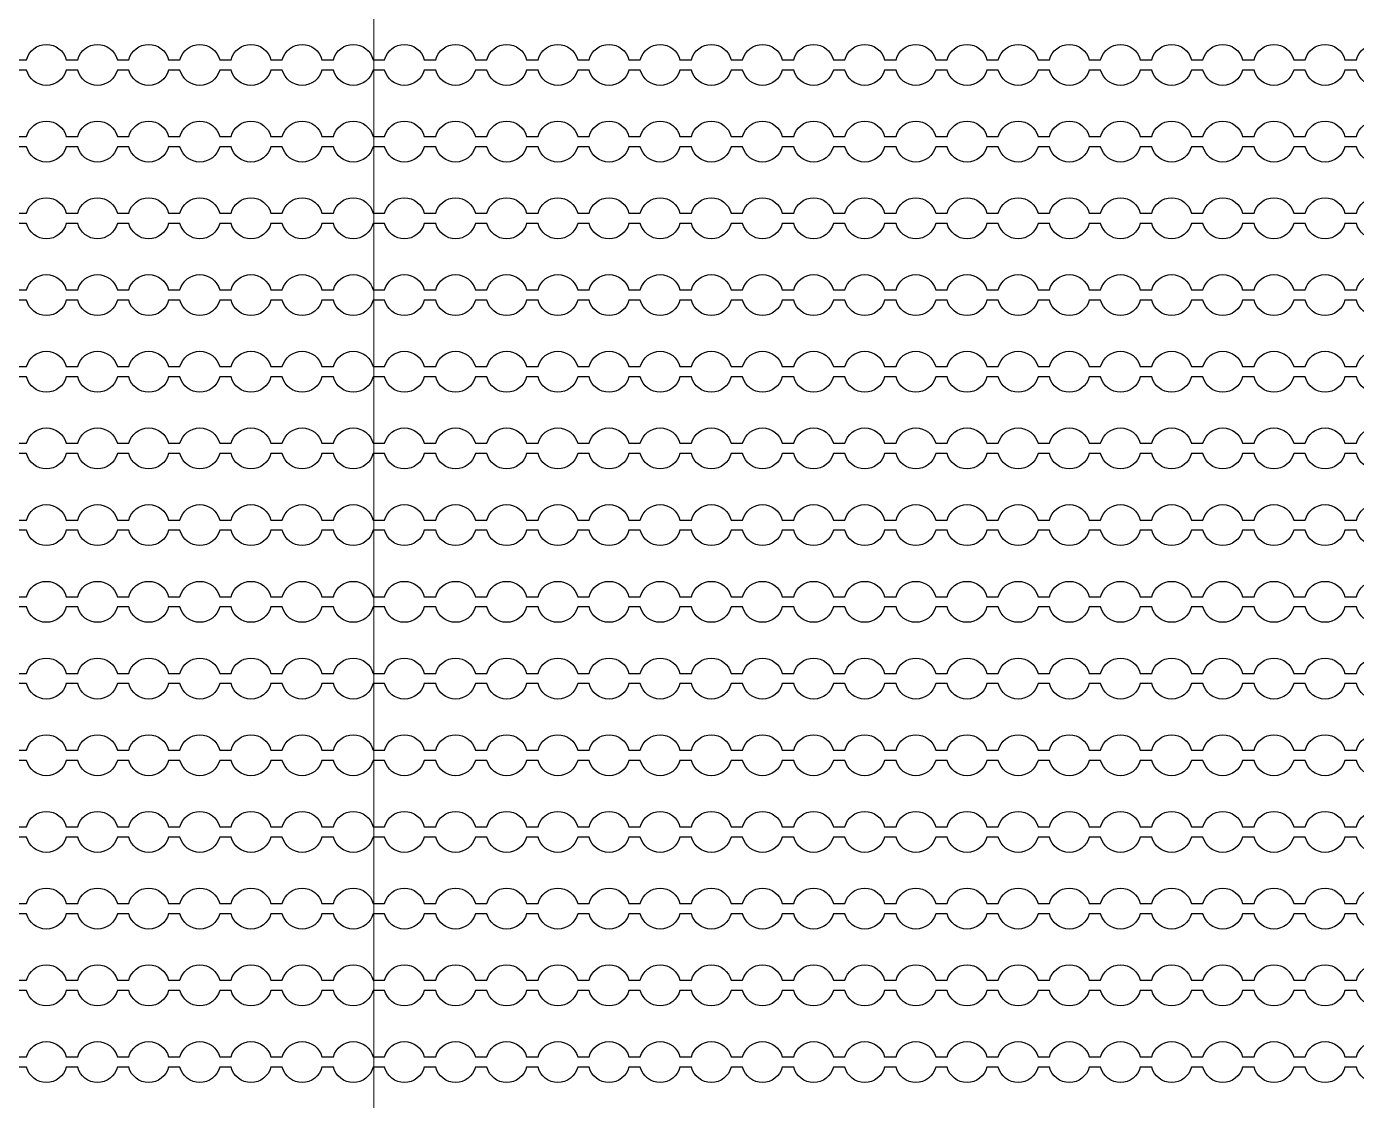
# Model space of a CAD drawing. Extents: x 4056 to 105656, y 4120 to 105720.
# Drawn here: x 64208 to 65508, y 57921 to 58971 of the extents above; entities that cross this region are included whole.
import ezdxf

# ---------------------------------------------------------------- set-up
doc = ezdxf.new("R2010")
doc.units = 13
doc.header["$MEASUREMENT"] = 0
doc.layers.add('Main Layer', color=7, linetype='Continuous', lineweight=0)

msp = doc.modelspace()

# ---------------------------------------------------------------- linework, layer by layer
at = {"lineweight": 0}
msp.add_line((64547.2, 59984.7), (64547.2, 48984.7), dxfattribs=at)
for points in [[(64196.5, 58938.9), (64207.7, 58938.9, -0.774597), (64246.5, 58938.9), (64257.7, 58938.9, -0.774597), (64296.5, 58938.9), (64307.7, 58938.9, -0.774597), (64346.5, 58938.9), (64357.7, 58938.9, -0.774597), (64396.5, 58938.9), (64407.7, 58938.9, -0.774597), (64446.5, 58938.9), (64457.7, 58938.9, -0.774597), (64496.5, 58938.9), (64507.7, 58938.9, -0.774597), (64546.5, 58938.9), (64557.7, 58938.9, -0.774597), (64596.5, 58938.9), (64607.7, 58938.9, -0.774597), (64646.5, 58938.9), (64657.7, 58938.9, -0.774597), (64696.5, 58938.9), (64707.7, 58938.9, -0.774597), (64746.5, 58938.9), (64757.7, 58938.9, -0.774597), (64796.5, 58938.9), (64807.7, 58938.9, -0.774597), (64846.5, 58938.9), (64857.7, 58938.9, -0.774597), (64896.5, 58938.9), (64907.7, 58938.9, -0.774597), (64946.5, 58938.9), (64957.7, 58938.9, -0.774597), (64996.5, 58938.9), (65007.7, 58938.9, -0.774597), (65046.5, 58938.9), (65057.7, 58938.9, -0.774597), (65096.5, 58938.9), (65107.7, 58938.9, -0.774597), (65146.5, 58938.9), (65157.7, 58938.9, -0.774597), (65196.5, 58938.9), (65207.7, 58938.9, -0.774597), (65246.5, 58938.9), (65257.7, 58938.9, -0.774597), (65296.5, 58938.9), (65307.7, 58938.9, -0.774597), (65346.5, 58938.9), (65357.7, 58938.9, -0.774597), (65396.5, 58938.9), (65407.7, 58938.9, -0.774597), (65446.5, 58938.9), (65457.7, 58938.9, -0.774597), (65496.5, 58938.9), (65507.7, 58938.9, -0.774597), (65546.5, 58938.9)], [(65546.5, 58928.9, -0.774597), (65507.7, 58928.9), (65496.5, 58928.9, -0.774597), (65457.7, 58928.9), (65446.5, 58928.9, -0.774597), (65407.7, 58928.9), (65396.5, 58928.9, -0.774597), (65357.7, 58928.9), (65346.5, 58928.9, -0.774597), (65307.7, 58928.9), (65296.5, 58928.9, -0.774597), (65257.7, 58928.9), (65246.5, 58928.9, -0.774597), (65207.7, 58928.9), (65196.5, 58928.9, -0.774597), (65157.7, 58928.9), (65146.5, 58928.9, -0.774597), (65107.7, 58928.9), (65096.5, 58928.9, -0.774597), (65057.7, 58928.9), (65046.5, 58928.9, -0.774597), (65007.7, 58928.9), (64996.5, 58928.9, -0.774597), (64957.7, 58928.9), (64946.5, 58928.9, -0.774597), (64907.7, 58928.9), (64896.5, 58928.9, -0.774597), (64857.7, 58928.9), (64846.5, 58928.9, -0.774597), (64807.7, 58928.9), (64796.5, 58928.9, -0.774597), (64757.7, 58928.9), (64746.5, 58928.9, -0.774597), (64707.7, 58928.9), (64696.5, 58928.9, -0.774597), (64657.7, 58928.9), (64646.5, 58928.9, -0.774597), (64607.7, 58928.9), (64596.5, 58928.9, -0.774597), (64557.7, 58928.9), (64546.5, 58928.9, -0.774597), (64507.7, 58928.9), (64496.5, 58928.9, -0.774597), (64457.7, 58928.9), (64446.5, 58928.9, -0.774597), (64407.7, 58928.9), (64396.5, 58928.9, -0.774597), (64357.7, 58928.9), (64346.5, 58928.9, -0.774597), (64307.7, 58928.9), (64296.5, 58928.9, -0.774597), (64257.7, 58928.9), (64246.5, 58928.9, -0.774597), (64207.7, 58928.9), (64196.5, 58928.9, -0.774597)], [(64196.5, 58863.9), (64207.7, 58863.9, -0.774597), (64246.5, 58863.9), (64257.7, 58863.9, -0.774597), (64296.5, 58863.9), (64307.7, 58863.9, -0.774597), (64346.5, 58863.9), (64357.7, 58863.9, -0.774597), (64396.5, 58863.9), (64407.7, 58863.9, -0.774597), (64446.5, 58863.9), (64457.7, 58863.9, -0.774597), (64496.5, 58863.9), (64507.7, 58863.9, -0.774597), (64546.5, 58863.9), (64557.7, 58863.9, -0.774597), (64596.5, 58863.9), (64607.7, 58863.9, -0.774597), (64646.5, 58863.9), (64657.7, 58863.9, -0.774597), (64696.5, 58863.9), (64707.7, 58863.9, -0.774597), (64746.5, 58863.9), (64757.7, 58863.9, -0.774597), (64796.5, 58863.9), (64807.7, 58863.9, -0.774597), (64846.5, 58863.9), (64857.7, 58863.9, -0.774597), (64896.5, 58863.9), (64907.7, 58863.9, -0.774597), (64946.5, 58863.9), (64957.7, 58863.9, -0.774597), (64996.5, 58863.9), (65007.7, 58863.9, -0.774597), (65046.5, 58863.9), (65057.7, 58863.9, -0.774597), (65096.5, 58863.9), (65107.7, 58863.9, -0.774597), (65146.5, 58863.9), (65157.7, 58863.9, -0.774597), (65196.5, 58863.9), (65207.7, 58863.9, -0.774597), (65246.5, 58863.9), (65257.7, 58863.9, -0.774597), (65296.5, 58863.9), (65307.7, 58863.9, -0.774597), (65346.5, 58863.9), (65357.7, 58863.9, -0.774597), (65396.5, 58863.9), (65407.7, 58863.9, -0.774597), (65446.5, 58863.9), (65457.7, 58863.9, -0.774597), (65496.5, 58863.9), (65507.7, 58863.9, -0.774597), (65546.5, 58863.9)], [(65546.5, 58853.9, -0.774597), (65507.7, 58853.9), (65496.5, 58853.9, -0.774597), (65457.7, 58853.9), (65446.5, 58853.9, -0.774597), (65407.7, 58853.9), (65396.5, 58853.9, -0.774597), (65357.7, 58853.9), (65346.5, 58853.9, -0.774597), (65307.7, 58853.9), (65296.5, 58853.9, -0.774597), (65257.7, 58853.9), (65246.5, 58853.9, -0.774597), (65207.7, 58853.9), (65196.5, 58853.9, -0.774597), (65157.7, 58853.9), (65146.5, 58853.9, -0.774597), (65107.7, 58853.9), (65096.5, 58853.9, -0.774597), (65057.7, 58853.9), (65046.5, 58853.9, -0.774597), (65007.7, 58853.9), (64996.5, 58853.9, -0.774597), (64957.7, 58853.9), (64946.5, 58853.9, -0.774597), (64907.7, 58853.9), (64896.5, 58853.9, -0.774597), (64857.7, 58853.9), (64846.5, 58853.9, -0.774597), (64807.7, 58853.9), (64796.5, 58853.9, -0.774597), (64757.7, 58853.9), (64746.5, 58853.9, -0.774597), (64707.7, 58853.9), (64696.5, 58853.9, -0.774597), (64657.7, 58853.9), (64646.5, 58853.9, -0.774597), (64607.7, 58853.9), (64596.5, 58853.9, -0.774597), (64557.7, 58853.9), (64546.5, 58853.9, -0.774597), (64507.7, 58853.9), (64496.5, 58853.9, -0.774597), (64457.7, 58853.9), (64446.5, 58853.9, -0.774597), (64407.7, 58853.9), (64396.5, 58853.9, -0.774597), (64357.7, 58853.9), (64346.5, 58853.9, -0.774597), (64307.7, 58853.9), (64296.5, 58853.9, -0.774597), (64257.7, 58853.9), (64246.5, 58853.9, -0.774597), (64207.7, 58853.9), (64196.5, 58853.9, -0.774597)], [(64196.5, 58788.9), (64207.7, 58788.9, -0.774597), (64246.5, 58788.9), (64257.7, 58788.9, -0.774597), (64296.5, 58788.9), (64307.7, 58788.9, -0.774597), (64346.5, 58788.9), (64357.7, 58788.9, -0.774597), (64396.5, 58788.9), (64407.7, 58788.9, -0.774597), (64446.5, 58788.9), (64457.7, 58788.9, -0.774597), (64496.5, 58788.9), (64507.7, 58788.9, -0.774597), (64546.5, 58788.9), (64557.7, 58788.9, -0.774597), (64596.5, 58788.9), (64607.7, 58788.9, -0.774597), (64646.5, 58788.9), (64657.7, 58788.9, -0.774597), (64696.5, 58788.9), (64707.7, 58788.9, -0.774597), (64746.5, 58788.9), (64757.7, 58788.9, -0.774597), (64796.5, 58788.9), (64807.7, 58788.9, -0.774597), (64846.5, 58788.9), (64857.7, 58788.9, -0.774597), (64896.5, 58788.9), (64907.7, 58788.9, -0.774597), (64946.5, 58788.9), (64957.7, 58788.9, -0.774597), (64996.5, 58788.9), (65007.7, 58788.9, -0.774597), (65046.5, 58788.9), (65057.7, 58788.9, -0.774597), (65096.5, 58788.9), (65107.7, 58788.9, -0.774597), (65146.5, 58788.9), (65157.7, 58788.9, -0.774597), (65196.5, 58788.9), (65207.7, 58788.9, -0.774597), (65246.5, 58788.9), (65257.7, 58788.9, -0.774597), (65296.5, 58788.9), (65307.7, 58788.9, -0.774597), (65346.5, 58788.9), (65357.7, 58788.9, -0.774597), (65396.5, 58788.9), (65407.7, 58788.9, -0.774597), (65446.5, 58788.9), (65457.7, 58788.9, -0.774597), (65496.5, 58788.9), (65507.7, 58788.9, -0.774597), (65546.5, 58788.9)], [(65546.5, 58778.9, -0.774597), (65507.7, 58778.9), (65496.5, 58778.9, -0.774597), (65457.7, 58778.9), (65446.5, 58778.9, -0.774597), (65407.7, 58778.9), (65396.5, 58778.9, -0.774597), (65357.7, 58778.9), (65346.5, 58778.9, -0.774597), (65307.7, 58778.9), (65296.5, 58778.9, -0.774597), (65257.7, 58778.9), (65246.5, 58778.9, -0.774597), (65207.7, 58778.9), (65196.5, 58778.9, -0.774597), (65157.7, 58778.9), (65146.5, 58778.9, -0.774597), (65107.7, 58778.9), (65096.5, 58778.9, -0.774597), (65057.7, 58778.9), (65046.5, 58778.9, -0.774597), (65007.7, 58778.9), (64996.5, 58778.9, -0.774597), (64957.7, 58778.9), (64946.5, 58778.9, -0.774597), (64907.7, 58778.9), (64896.5, 58778.9, -0.774597), (64857.7, 58778.9), (64846.5, 58778.9, -0.774597), (64807.7, 58778.9), (64796.5, 58778.9, -0.774597), (64757.7, 58778.9), (64746.5, 58778.9, -0.774597), (64707.7, 58778.9), (64696.5, 58778.9, -0.774597), (64657.7, 58778.9), (64646.5, 58778.9, -0.774597), (64607.7, 58778.9), (64596.5, 58778.9, -0.774597), (64557.7, 58778.9), (64546.5, 58778.9, -0.774597), (64507.7, 58778.9), (64496.5, 58778.9, -0.774597), (64457.7, 58778.9), (64446.5, 58778.9, -0.774597), (64407.7, 58778.9), (64396.5, 58778.9, -0.774597), (64357.7, 58778.9), (64346.5, 58778.9, -0.774597), (64307.7, 58778.9), (64296.5, 58778.9, -0.774597), (64257.7, 58778.9), (64246.5, 58778.9, -0.774597), (64207.7, 58778.9), (64196.5, 58778.9, -0.774597)], [(64196.5, 58713.9), (64207.7, 58713.9, -0.774597), (64246.5, 58713.9), (64257.7, 58713.9, -0.774597), (64296.5, 58713.9), (64307.7, 58713.9, -0.774597), (64346.5, 58713.9), (64357.7, 58713.9, -0.774597), (64396.5, 58713.9), (64407.7, 58713.9, -0.774597), (64446.5, 58713.9), (64457.7, 58713.9, -0.774597), (64496.5, 58713.9), (64507.7, 58713.9, -0.774597), (64546.5, 58713.9), (64557.7, 58713.9, -0.774597), (64596.5, 58713.9), (64607.7, 58713.9, -0.774597), (64646.5, 58713.9), (64657.7, 58713.9, -0.774597), (64696.5, 58713.9), (64707.7, 58713.9, -0.774597), (64746.5, 58713.9), (64757.7, 58713.9, -0.774597), (64796.5, 58713.9), (64807.7, 58713.9, -0.774597), (64846.5, 58713.9), (64857.7, 58713.9, -0.774597), (64896.5, 58713.9), (64907.7, 58713.9, -0.774597), (64946.5, 58713.9), (64957.7, 58713.9, -0.774597), (64996.5, 58713.9), (65007.7, 58713.9, -0.774597), (65046.5, 58713.9), (65057.7, 58713.9, -0.774597), (65096.5, 58713.9), (65107.7, 58713.9, -0.774597), (65146.5, 58713.9), (65157.7, 58713.9, -0.774597), (65196.5, 58713.9), (65207.7, 58713.9, -0.774597), (65246.5, 58713.9), (65257.7, 58713.9, -0.774597), (65296.5, 58713.9), (65307.7, 58713.9, -0.774597), (65346.5, 58713.9), (65357.7, 58713.9, -0.774597), (65396.5, 58713.9), (65407.7, 58713.9, -0.774597), (65446.5, 58713.9), (65457.7, 58713.9, -0.774597), (65496.5, 58713.9), (65507.7, 58713.9, -0.774597), (65546.5, 58713.9)], [(65546.5, 58703.9, -0.774597), (65507.7, 58703.9), (65496.5, 58703.9, -0.774597), (65457.7, 58703.9), (65446.5, 58703.9, -0.774597), (65407.7, 58703.9), (65396.5, 58703.9, -0.774597), (65357.7, 58703.9), (65346.5, 58703.9, -0.774597), (65307.7, 58703.9), (65296.5, 58703.9, -0.774597), (65257.7, 58703.9), (65246.5, 58703.9, -0.774597), (65207.7, 58703.9), (65196.5, 58703.9, -0.774597), (65157.7, 58703.9), (65146.5, 58703.9, -0.774597), (65107.7, 58703.9), (65096.5, 58703.9, -0.774597), (65057.7, 58703.9), (65046.5, 58703.9, -0.774597), (65007.7, 58703.9), (64996.5, 58703.9, -0.774597), (64957.7, 58703.9), (64946.5, 58703.9, -0.774597), (64907.7, 58703.9), (64896.5, 58703.9, -0.774597), (64857.7, 58703.9), (64846.5, 58703.9, -0.774597), (64807.7, 58703.9), (64796.5, 58703.9, -0.774597), (64757.7, 58703.9), (64746.5, 58703.9, -0.774597), (64707.7, 58703.9), (64696.5, 58703.9, -0.774597), (64657.7, 58703.9), (64646.5, 58703.9, -0.774597), (64607.7, 58703.9), (64596.5, 58703.9, -0.774597), (64557.7, 58703.9), (64546.5, 58703.9, -0.774597), (64507.7, 58703.9), (64496.5, 58703.9, -0.774597), (64457.7, 58703.9), (64446.5, 58703.9, -0.774597), (64407.7, 58703.9), (64396.5, 58703.9, -0.774597), (64357.7, 58703.9), (64346.5, 58703.9, -0.774597), (64307.7, 58703.9), (64296.5, 58703.9, -0.774597), (64257.7, 58703.9), (64246.5, 58703.9, -0.774597), (64207.7, 58703.9), (64196.5, 58703.9, -0.774597)], [(64196.5, 58638.9), (64207.7, 58638.9, -0.774597), (64246.5, 58638.9), (64257.7, 58638.9, -0.774597), (64296.5, 58638.9), (64307.7, 58638.9, -0.774597), (64346.5, 58638.9), (64357.7, 58638.9, -0.774597), (64396.5, 58638.9), (64407.7, 58638.9, -0.774597), (64446.5, 58638.9), (64457.7, 58638.9, -0.774597), (64496.5, 58638.9), (64507.7, 58638.9, -0.774597), (64546.5, 58638.9), (64557.7, 58638.9, -0.774597), (64596.5, 58638.9), (64607.7, 58638.9, -0.774597), (64646.5, 58638.9), (64657.7, 58638.9, -0.774597), (64696.5, 58638.9), (64707.7, 58638.9, -0.774597), (64746.5, 58638.9), (64757.7, 58638.9, -0.774597), (64796.5, 58638.9), (64807.7, 58638.9, -0.774597), (64846.5, 58638.9), (64857.7, 58638.9, -0.774597), (64896.5, 58638.9), (64907.7, 58638.9, -0.774597), (64946.5, 58638.9), (64957.7, 58638.9, -0.774597), (64996.5, 58638.9), (65007.7, 58638.9, -0.774597), (65046.5, 58638.9), (65057.7, 58638.9, -0.774597), (65096.5, 58638.9), (65107.7, 58638.9, -0.774597), (65146.5, 58638.9), (65157.7, 58638.9, -0.774597), (65196.5, 58638.9), (65207.7, 58638.9, -0.774597), (65246.5, 58638.9), (65257.7, 58638.9, -0.774597), (65296.5, 58638.9), (65307.7, 58638.9, -0.774597), (65346.5, 58638.9), (65357.7, 58638.9, -0.774597), (65396.5, 58638.9), (65407.7, 58638.9, -0.774597), (65446.5, 58638.9), (65457.7, 58638.9, -0.774597), (65496.5, 58638.9), (65507.7, 58638.9, -0.774597), (65546.5, 58638.9)], [(65546.5, 58628.9, -0.774597), (65507.7, 58628.9), (65496.5, 58628.9, -0.774597), (65457.7, 58628.9), (65446.5, 58628.9, -0.774597), (65407.7, 58628.9), (65396.5, 58628.9, -0.774597), (65357.7, 58628.9), (65346.5, 58628.9, -0.774597), (65307.7, 58628.9), (65296.5, 58628.9, -0.774597), (65257.7, 58628.9), (65246.5, 58628.9, -0.774597), (65207.7, 58628.9), (65196.5, 58628.9, -0.774597), (65157.7, 58628.9), (65146.5, 58628.9, -0.774597), (65107.7, 58628.9), (65096.5, 58628.9, -0.774597), (65057.7, 58628.9), (65046.5, 58628.9, -0.774597), (65007.7, 58628.9), (64996.5, 58628.9, -0.774597), (64957.7, 58628.9), (64946.5, 58628.9, -0.774597), (64907.7, 58628.9), (64896.5, 58628.9, -0.774597), (64857.7, 58628.9), (64846.5, 58628.9, -0.774597), (64807.7, 58628.9), (64796.5, 58628.9, -0.774597), (64757.7, 58628.9), (64746.5, 58628.9, -0.774597), (64707.7, 58628.9), (64696.5, 58628.9, -0.774597), (64657.7, 58628.9), (64646.5, 58628.9, -0.774597), (64607.7, 58628.9), (64596.5, 58628.9, -0.774597), (64557.7, 58628.9), (64546.5, 58628.9, -0.774597), (64507.7, 58628.9), (64496.5, 58628.9, -0.774597), (64457.7, 58628.9), (64446.5, 58628.9, -0.774597), (64407.7, 58628.9), (64396.5, 58628.9, -0.774597), (64357.7, 58628.9), (64346.5, 58628.9, -0.774597), (64307.7, 58628.9), (64296.5, 58628.9, -0.774597), (64257.7, 58628.9), (64246.5, 58628.9, -0.774597), (64207.7, 58628.9), (64196.5, 58628.9, -0.774597)], [(64196.5, 58563.9), (64207.7, 58563.9, -0.774597), (64246.5, 58563.9), (64257.7, 58563.9, -0.774597), (64296.5, 58563.9), (64307.7, 58563.9, -0.774597), (64346.5, 58563.9), (64357.7, 58563.9, -0.774597), (64396.5, 58563.9), (64407.7, 58563.9, -0.774597), (64446.5, 58563.9), (64457.7, 58563.9, -0.774597), (64496.5, 58563.9), (64507.7, 58563.9, -0.774597), (64546.5, 58563.9), (64557.7, 58563.9, -0.774597), (64596.5, 58563.9), (64607.7, 58563.9, -0.774597), (64646.5, 58563.9), (64657.7, 58563.9, -0.774597), (64696.5, 58563.9), (64707.7, 58563.9, -0.774597), (64746.5, 58563.9), (64757.7, 58563.9, -0.774597), (64796.5, 58563.9), (64807.7, 58563.9, -0.774597), (64846.5, 58563.9), (64857.7, 58563.9, -0.774597), (64896.5, 58563.9), (64907.7, 58563.9, -0.774597), (64946.5, 58563.9), (64957.7, 58563.9, -0.774597), (64996.5, 58563.9), (65007.7, 58563.9, -0.774597), (65046.5, 58563.9), (65057.7, 58563.9, -0.774597), (65096.5, 58563.9), (65107.7, 58563.9, -0.774597), (65146.5, 58563.9), (65157.7, 58563.9, -0.774597), (65196.5, 58563.9), (65207.7, 58563.9, -0.774597), (65246.5, 58563.9), (65257.7, 58563.9, -0.774597), (65296.5, 58563.9), (65307.7, 58563.9, -0.774597), (65346.5, 58563.9), (65357.7, 58563.9, -0.774597), (65396.5, 58563.9), (65407.7, 58563.9, -0.774597), (65446.5, 58563.9), (65457.7, 58563.9, -0.774597), (65496.5, 58563.9), (65507.7, 58563.9, -0.774597), (65546.5, 58563.9)], [(65546.5, 58553.9, -0.774597), (65507.7, 58553.9), (65496.5, 58553.9, -0.774597), (65457.7, 58553.9), (65446.5, 58553.9, -0.774597), (65407.7, 58553.9), (65396.5, 58553.9, -0.774597), (65357.7, 58553.9), (65346.5, 58553.9, -0.774597), (65307.7, 58553.9), (65296.5, 58553.9, -0.774597), (65257.7, 58553.9), (65246.5, 58553.9, -0.774597), (65207.7, 58553.9), (65196.5, 58553.9, -0.774597), (65157.7, 58553.9), (65146.5, 58553.9, -0.774597), (65107.7, 58553.9), (65096.5, 58553.9, -0.774597), (65057.7, 58553.9), (65046.5, 58553.9, -0.774597), (65007.7, 58553.9), (64996.5, 58553.9, -0.774597), (64957.7, 58553.9), (64946.5, 58553.9, -0.774597), (64907.7, 58553.9), (64896.5, 58553.9, -0.774597), (64857.7, 58553.9), (64846.5, 58553.9, -0.774597), (64807.7, 58553.9), (64796.5, 58553.9, -0.774597), (64757.7, 58553.9), (64746.5, 58553.9, -0.774597), (64707.7, 58553.9), (64696.5, 58553.9, -0.774597), (64657.7, 58553.9), (64646.5, 58553.9, -0.774597), (64607.7, 58553.9), (64596.5, 58553.9, -0.774597), (64557.7, 58553.9), (64546.5, 58553.9, -0.774597), (64507.7, 58553.9), (64496.5, 58553.9, -0.774597), (64457.7, 58553.9), (64446.5, 58553.9, -0.774597), (64407.7, 58553.9), (64396.5, 58553.9, -0.774597), (64357.7, 58553.9), (64346.5, 58553.9, -0.774597), (64307.7, 58553.9), (64296.5, 58553.9, -0.774597), (64257.7, 58553.9), (64246.5, 58553.9, -0.774597), (64207.7, 58553.9), (64196.5, 58553.9, -0.774597)], [(64196.5, 58488.9), (64207.7, 58488.9, -0.774597), (64246.5, 58488.9), (64257.7, 58488.9, -0.774597), (64296.5, 58488.9), (64307.7, 58488.9, -0.774597), (64346.5, 58488.9), (64357.7, 58488.9, -0.774597), (64396.5, 58488.9), (64407.7, 58488.9, -0.774597), (64446.5, 58488.9), (64457.7, 58488.9, -0.774597), (64496.5, 58488.9), (64507.7, 58488.9, -0.774597), (64546.5, 58488.9), (64557.7, 58488.9, -0.774597), (64596.5, 58488.9), (64607.7, 58488.9, -0.774597), (64646.5, 58488.9), (64657.7, 58488.9, -0.774597), (64696.5, 58488.9), (64707.7, 58488.9, -0.774597), (64746.5, 58488.9), (64757.7, 58488.9, -0.774597), (64796.5, 58488.9), (64807.7, 58488.9, -0.774597), (64846.5, 58488.9), (64857.7, 58488.9, -0.774597), (64896.5, 58488.9), (64907.7, 58488.9, -0.774597), (64946.5, 58488.9), (64957.7, 58488.9, -0.774597), (64996.5, 58488.9), (65007.7, 58488.9, -0.774597), (65046.5, 58488.9), (65057.7, 58488.9, -0.774597), (65096.5, 58488.9), (65107.7, 58488.9, -0.774597), (65146.5, 58488.9), (65157.7, 58488.9, -0.774597), (65196.5, 58488.9), (65207.7, 58488.9, -0.774597), (65246.5, 58488.9), (65257.7, 58488.9, -0.774597), (65296.5, 58488.9), (65307.7, 58488.9, -0.774597), (65346.5, 58488.9), (65357.7, 58488.9, -0.774597), (65396.5, 58488.9), (65407.7, 58488.9, -0.774597), (65446.5, 58488.9), (65457.7, 58488.9, -0.774597), (65496.5, 58488.9), (65507.7, 58488.9, -0.774597), (65546.5, 58488.9)], [(65546.5, 58478.9, -0.774597), (65507.7, 58478.9), (65496.5, 58478.9, -0.774597), (65457.7, 58478.9), (65446.5, 58478.9, -0.774597), (65407.7, 58478.9), (65396.5, 58478.9, -0.774597), (65357.7, 58478.9), (65346.5, 58478.9, -0.774597), (65307.7, 58478.9), (65296.5, 58478.9, -0.774597), (65257.7, 58478.9), (65246.5, 58478.9, -0.774597), (65207.7, 58478.9), (65196.5, 58478.9, -0.774597), (65157.7, 58478.9), (65146.5, 58478.9, -0.774597), (65107.7, 58478.9), (65096.5, 58478.9, -0.774597), (65057.7, 58478.9), (65046.5, 58478.9, -0.774597), (65007.7, 58478.9), (64996.5, 58478.9, -0.774597), (64957.7, 58478.9), (64946.5, 58478.9, -0.774597), (64907.7, 58478.9), (64896.5, 58478.9, -0.774597), (64857.7, 58478.9), (64846.5, 58478.9, -0.774597), (64807.7, 58478.9), (64796.5, 58478.9, -0.774597), (64757.7, 58478.9), (64746.5, 58478.9, -0.774597), (64707.7, 58478.9), (64696.5, 58478.9, -0.774597), (64657.7, 58478.9), (64646.5, 58478.9, -0.774597), (64607.7, 58478.9), (64596.5, 58478.9, -0.774597), (64557.7, 58478.9), (64546.5, 58478.9, -0.774597), (64507.7, 58478.9), (64496.5, 58478.9, -0.774597), (64457.7, 58478.9), (64446.5, 58478.9, -0.774597), (64407.7, 58478.9), (64396.5, 58478.9, -0.774597), (64357.7, 58478.9), (64346.5, 58478.9, -0.774597), (64307.7, 58478.9), (64296.5, 58478.9, -0.774597), (64257.7, 58478.9), (64246.5, 58478.9, -0.774597), (64207.7, 58478.9), (64196.5, 58478.9, -0.774597)], [(64196.5, 58413.9), (64207.7, 58413.9, -0.774597), (64246.5, 58413.9), (64257.7, 58413.9, -0.774597), (64296.5, 58413.9), (64307.7, 58413.9, -0.774597), (64346.5, 58413.9), (64357.7, 58413.9, -0.774597), (64396.5, 58413.9), (64407.7, 58413.9, -0.774597), (64446.5, 58413.9), (64457.7, 58413.9, -0.774597), (64496.5, 58413.9), (64507.7, 58413.9, -0.774597), (64546.5, 58413.9), (64557.7, 58413.9, -0.774597), (64596.5, 58413.9), (64607.7, 58413.9, -0.774597), (64646.5, 58413.9), (64657.7, 58413.9, -0.774597), (64696.5, 58413.9), (64707.7, 58413.9, -0.774597), (64746.5, 58413.9), (64757.7, 58413.9, -0.774597), (64796.5, 58413.9), (64807.7, 58413.9, -0.774597), (64846.5, 58413.9), (64857.7, 58413.9, -0.774597), (64896.5, 58413.9), (64907.7, 58413.9, -0.774597), (64946.5, 58413.9), (64957.7, 58413.9, -0.774597), (64996.5, 58413.9), (65007.7, 58413.9, -0.774597), (65046.5, 58413.9), (65057.7, 58413.9, -0.774597), (65096.5, 58413.9), (65107.7, 58413.9, -0.774597), (65146.5, 58413.9), (65157.7, 58413.9, -0.774597), (65196.5, 58413.9), (65207.7, 58413.9, -0.774597), (65246.5, 58413.9), (65257.7, 58413.9, -0.774597), (65296.5, 58413.9), (65307.7, 58413.9, -0.774597), (65346.5, 58413.9), (65357.7, 58413.9, -0.774597), (65396.5, 58413.9), (65407.7, 58413.9, -0.774597), (65446.5, 58413.9), (65457.7, 58413.9, -0.774597), (65496.5, 58413.9), (65507.7, 58413.9, -0.774597), (65546.5, 58413.9)], [(65546.5, 58403.9, -0.774597), (65507.7, 58403.9), (65496.5, 58403.9, -0.774597), (65457.7, 58403.9), (65446.5, 58403.9, -0.774597), (65407.7, 58403.9), (65396.5, 58403.9, -0.774597), (65357.7, 58403.9), (65346.5, 58403.9, -0.774597), (65307.7, 58403.9), (65296.5, 58403.9, -0.774597), (65257.7, 58403.9), (65246.5, 58403.9, -0.774597), (65207.7, 58403.9), (65196.5, 58403.9, -0.774597), (65157.7, 58403.9), (65146.5, 58403.9, -0.774597), (65107.7, 58403.9), (65096.5, 58403.9, -0.774597), (65057.7, 58403.9), (65046.5, 58403.9, -0.774597), (65007.7, 58403.9), (64996.5, 58403.9, -0.774597), (64957.7, 58403.9), (64946.5, 58403.9, -0.774597), (64907.7, 58403.9), (64896.5, 58403.9, -0.774597), (64857.7, 58403.9), (64846.5, 58403.9, -0.774597), (64807.7, 58403.9), (64796.5, 58403.9, -0.774597), (64757.7, 58403.9), (64746.5, 58403.9, -0.774597), (64707.7, 58403.9), (64696.5, 58403.9, -0.774597), (64657.7, 58403.9), (64646.5, 58403.9, -0.774597), (64607.7, 58403.9), (64596.5, 58403.9, -0.774597), (64557.7, 58403.9), (64546.5, 58403.9, -0.774597), (64507.7, 58403.9), (64496.5, 58403.9, -0.774597), (64457.7, 58403.9), (64446.5, 58403.9, -0.774597), (64407.7, 58403.9), (64396.5, 58403.9, -0.774597), (64357.7, 58403.9), (64346.5, 58403.9, -0.774597), (64307.7, 58403.9), (64296.5, 58403.9, -0.774597), (64257.7, 58403.9), (64246.5, 58403.9, -0.774597), (64207.7, 58403.9), (64196.5, 58403.9, -0.774597)], [(64196.5, 58338.9), (64207.7, 58338.9, -0.774597), (64246.5, 58338.9), (64257.7, 58338.9, -0.774597), (64296.5, 58338.9), (64307.7, 58338.9, -0.774597), (64346.5, 58338.9), (64357.7, 58338.9, -0.774597), (64396.5, 58338.9), (64407.7, 58338.9, -0.774597), (64446.5, 58338.9), (64457.7, 58338.9, -0.774597), (64496.5, 58338.9), (64507.7, 58338.9, -0.774597), (64546.5, 58338.9), (64557.7, 58338.9, -0.774597), (64596.5, 58338.9), (64607.7, 58338.9, -0.774597), (64646.5, 58338.9), (64657.7, 58338.9, -0.774597), (64696.5, 58338.9), (64707.7, 58338.9, -0.774597), (64746.5, 58338.9), (64757.7, 58338.9, -0.774597), (64796.5, 58338.9), (64807.7, 58338.9, -0.774597), (64846.5, 58338.9), (64857.7, 58338.9, -0.774597), (64896.5, 58338.9), (64907.7, 58338.9, -0.774597), (64946.5, 58338.9), (64957.7, 58338.9, -0.774597), (64996.5, 58338.9), (65007.7, 58338.9, -0.774597), (65046.5, 58338.9), (65057.7, 58338.9, -0.774597), (65096.5, 58338.9), (65107.7, 58338.9, -0.774597), (65146.5, 58338.9), (65157.7, 58338.9, -0.774597), (65196.5, 58338.9), (65207.7, 58338.9, -0.774597), (65246.5, 58338.9), (65257.7, 58338.9, -0.774597), (65296.5, 58338.9), (65307.7, 58338.9, -0.774597), (65346.5, 58338.9), (65357.7, 58338.9, -0.774597), (65396.5, 58338.9), (65407.7, 58338.9, -0.774597), (65446.5, 58338.9), (65457.7, 58338.9, -0.774597), (65496.5, 58338.9), (65507.7, 58338.9, -0.774597), (65546.5, 58338.9)], [(65546.5, 58328.9, -0.774597), (65507.7, 58328.9), (65496.5, 58328.9, -0.774597), (65457.7, 58328.9), (65446.5, 58328.9, -0.774597), (65407.7, 58328.9), (65396.5, 58328.9, -0.774597), (65357.7, 58328.9), (65346.5, 58328.9, -0.774597), (65307.7, 58328.9), (65296.5, 58328.9, -0.774597), (65257.7, 58328.9), (65246.5, 58328.9, -0.774597), (65207.7, 58328.9), (65196.5, 58328.9, -0.774597), (65157.7, 58328.9), (65146.5, 58328.9, -0.774597), (65107.7, 58328.9), (65096.5, 58328.9, -0.774597), (65057.7, 58328.9), (65046.5, 58328.9, -0.774597), (65007.7, 58328.9), (64996.5, 58328.9, -0.774597), (64957.7, 58328.9), (64946.5, 58328.9, -0.774597), (64907.7, 58328.9), (64896.5, 58328.9, -0.774597), (64857.7, 58328.9), (64846.5, 58328.9, -0.774597), (64807.7, 58328.9), (64796.5, 58328.9, -0.774597), (64757.7, 58328.9), (64746.5, 58328.9, -0.774597), (64707.7, 58328.9), (64696.5, 58328.9, -0.774597), (64657.7, 58328.9), (64646.5, 58328.9, -0.774597), (64607.7, 58328.9), (64596.5, 58328.9, -0.774597), (64557.7, 58328.9), (64546.5, 58328.9, -0.774597), (64507.7, 58328.9), (64496.5, 58328.9, -0.774597), (64457.7, 58328.9), (64446.5, 58328.9, -0.774597), (64407.7, 58328.9), (64396.5, 58328.9, -0.774597), (64357.7, 58328.9), (64346.5, 58328.9, -0.774597), (64307.7, 58328.9), (64296.5, 58328.9, -0.774597), (64257.7, 58328.9), (64246.5, 58328.9, -0.774597), (64207.7, 58328.9), (64196.5, 58328.9, -0.774597)], [(64196.5, 58263.9), (64207.7, 58263.9, -0.774597), (64246.5, 58263.9), (64257.7, 58263.9, -0.774597), (64296.5, 58263.9), (64307.7, 58263.9, -0.774597), (64346.5, 58263.9), (64357.7, 58263.9, -0.774597), (64396.5, 58263.9), (64407.7, 58263.9, -0.774597), (64446.5, 58263.9), (64457.7, 58263.9, -0.774597), (64496.5, 58263.9), (64507.7, 58263.9, -0.774597), (64546.5, 58263.9), (64557.7, 58263.9, -0.774597), (64596.5, 58263.9), (64607.7, 58263.9, -0.774597), (64646.5, 58263.9), (64657.7, 58263.9, -0.774597), (64696.5, 58263.9), (64707.7, 58263.9, -0.774597), (64746.5, 58263.9), (64757.7, 58263.9, -0.774597), (64796.5, 58263.9), (64807.7, 58263.9, -0.774597), (64846.5, 58263.9), (64857.7, 58263.9, -0.774597), (64896.5, 58263.9), (64907.7, 58263.9, -0.774597), (64946.5, 58263.9), (64957.7, 58263.9, -0.774597), (64996.5, 58263.9), (65007.7, 58263.9, -0.774597), (65046.5, 58263.9), (65057.7, 58263.9, -0.774597), (65096.5, 58263.9), (65107.7, 58263.9, -0.774597), (65146.5, 58263.9), (65157.7, 58263.9, -0.774597), (65196.5, 58263.9), (65207.7, 58263.9, -0.774597), (65246.5, 58263.9), (65257.7, 58263.9, -0.774597), (65296.5, 58263.9), (65307.7, 58263.9, -0.774597), (65346.5, 58263.9), (65357.7, 58263.9, -0.774597), (65396.5, 58263.9), (65407.7, 58263.9, -0.774597), (65446.5, 58263.9), (65457.7, 58263.9, -0.774597), (65496.5, 58263.9), (65507.7, 58263.9, -0.774597), (65546.5, 58263.9)], [(65546.5, 58253.9, -0.774597), (65507.7, 58253.9), (65496.5, 58253.9, -0.774597), (65457.7, 58253.9), (65446.5, 58253.9, -0.774597), (65407.7, 58253.9), (65396.5, 58253.9, -0.774597), (65357.7, 58253.9), (65346.5, 58253.9, -0.774597), (65307.7, 58253.9), (65296.5, 58253.9, -0.774597), (65257.7, 58253.9), (65246.5, 58253.9, -0.774597), (65207.7, 58253.9), (65196.5, 58253.9, -0.774597), (65157.7, 58253.9), (65146.5, 58253.9, -0.774597), (65107.7, 58253.9), (65096.5, 58253.9, -0.774597), (65057.7, 58253.9), (65046.5, 58253.9, -0.774597), (65007.7, 58253.9), (64996.5, 58253.9, -0.774597), (64957.7, 58253.9), (64946.5, 58253.9, -0.774597), (64907.7, 58253.9), (64896.5, 58253.9, -0.774597), (64857.7, 58253.9), (64846.5, 58253.9, -0.774597), (64807.7, 58253.9), (64796.5, 58253.9, -0.774597), (64757.7, 58253.9), (64746.5, 58253.9, -0.774597), (64707.7, 58253.9), (64696.5, 58253.9, -0.774597), (64657.7, 58253.9), (64646.5, 58253.9, -0.774597), (64607.7, 58253.9), (64596.5, 58253.9, -0.774597), (64557.7, 58253.9), (64546.5, 58253.9, -0.774597), (64507.7, 58253.9), (64496.5, 58253.9, -0.774597), (64457.7, 58253.9), (64446.5, 58253.9, -0.774597), (64407.7, 58253.9), (64396.5, 58253.9, -0.774597), (64357.7, 58253.9), (64346.5, 58253.9, -0.774597), (64307.7, 58253.9), (64296.5, 58253.9, -0.774597), (64257.7, 58253.9), (64246.5, 58253.9, -0.774597), (64207.7, 58253.9), (64196.5, 58253.9, -0.774597)], [(64196.5, 58188.9), (64207.7, 58188.9, -0.774597), (64246.5, 58188.9), (64257.7, 58188.9, -0.774597), (64296.5, 58188.9), (64307.7, 58188.9, -0.774597), (64346.5, 58188.9), (64357.7, 58188.9, -0.774597), (64396.5, 58188.9), (64407.7, 58188.9, -0.774597), (64446.5, 58188.9), (64457.7, 58188.9, -0.774597), (64496.5, 58188.9), (64507.7, 58188.9, -0.774597), (64546.5, 58188.9), (64557.7, 58188.9, -0.774597), (64596.5, 58188.9), (64607.7, 58188.9, -0.774597), (64646.5, 58188.9), (64657.7, 58188.9, -0.774597), (64696.5, 58188.9), (64707.7, 58188.9, -0.774597), (64746.5, 58188.9), (64757.7, 58188.9, -0.774597), (64796.5, 58188.9), (64807.7, 58188.9, -0.774597), (64846.5, 58188.9), (64857.7, 58188.9, -0.774597), (64896.5, 58188.9), (64907.7, 58188.9, -0.774597), (64946.5, 58188.9), (64957.7, 58188.9, -0.774597), (64996.5, 58188.9), (65007.7, 58188.9, -0.774597), (65046.5, 58188.9), (65057.7, 58188.9, -0.774597), (65096.5, 58188.9), (65107.7, 58188.9, -0.774597), (65146.5, 58188.9), (65157.7, 58188.9, -0.774597), (65196.5, 58188.9), (65207.7, 58188.9, -0.774597), (65246.5, 58188.9), (65257.7, 58188.9, -0.774597), (65296.5, 58188.9), (65307.7, 58188.9, -0.774597), (65346.5, 58188.9), (65357.7, 58188.9, -0.774597), (65396.5, 58188.9), (65407.7, 58188.9, -0.774597), (65446.5, 58188.9), (65457.7, 58188.9, -0.774597), (65496.5, 58188.9), (65507.7, 58188.9, -0.774597), (65546.5, 58188.9)], [(65546.5, 58178.9, -0.774597), (65507.7, 58178.9), (65496.5, 58178.9, -0.774597), (65457.7, 58178.9), (65446.5, 58178.9, -0.774597), (65407.7, 58178.9), (65396.5, 58178.9, -0.774597), (65357.7, 58178.9), (65346.5, 58178.9, -0.774597), (65307.7, 58178.9), (65296.5, 58178.9, -0.774597), (65257.7, 58178.9), (65246.5, 58178.9, -0.774597), (65207.7, 58178.9), (65196.5, 58178.9, -0.774597), (65157.7, 58178.9), (65146.5, 58178.9, -0.774597), (65107.7, 58178.9), (65096.5, 58178.9, -0.774597), (65057.7, 58178.9), (65046.5, 58178.9, -0.774597), (65007.7, 58178.9), (64996.5, 58178.9, -0.774597), (64957.7, 58178.9), (64946.5, 58178.9, -0.774597), (64907.7, 58178.9), (64896.5, 58178.9, -0.774597), (64857.7, 58178.9), (64846.5, 58178.9, -0.774597), (64807.7, 58178.9), (64796.5, 58178.9, -0.774597), (64757.7, 58178.9), (64746.5, 58178.9, -0.774597), (64707.7, 58178.9), (64696.5, 58178.9, -0.774597), (64657.7, 58178.9), (64646.5, 58178.9, -0.774597), (64607.7, 58178.9), (64596.5, 58178.9, -0.774597), (64557.7, 58178.9), (64546.5, 58178.9, -0.774597), (64507.7, 58178.9), (64496.5, 58178.9, -0.774597), (64457.7, 58178.9), (64446.5, 58178.9, -0.774597), (64407.7, 58178.9), (64396.5, 58178.9, -0.774597), (64357.7, 58178.9), (64346.5, 58178.9, -0.774597), (64307.7, 58178.9), (64296.5, 58178.9, -0.774597), (64257.7, 58178.9), (64246.5, 58178.9, -0.774597), (64207.7, 58178.9), (64196.5, 58178.9, -0.774597)], [(64196.5, 58113.9), (64207.7, 58113.9, -0.774597), (64246.5, 58113.9), (64257.7, 58113.9, -0.774597), (64296.5, 58113.9), (64307.7, 58113.9, -0.774597), (64346.5, 58113.9), (64357.7, 58113.9, -0.774597), (64396.5, 58113.9), (64407.7, 58113.9, -0.774597), (64446.5, 58113.9), (64457.7, 58113.9, -0.774597), (64496.5, 58113.9), (64507.7, 58113.9, -0.774597), (64546.5, 58113.9), (64557.7, 58113.9, -0.774597), (64596.5, 58113.9), (64607.7, 58113.9, -0.774597), (64646.5, 58113.9), (64657.7, 58113.9, -0.774597), (64696.5, 58113.9), (64707.7, 58113.9, -0.774597), (64746.5, 58113.9), (64757.7, 58113.9, -0.774597), (64796.5, 58113.9), (64807.7, 58113.9, -0.774597), (64846.5, 58113.9), (64857.7, 58113.9, -0.774597), (64896.5, 58113.9), (64907.7, 58113.9, -0.774597), (64946.5, 58113.9), (64957.7, 58113.9, -0.774597), (64996.5, 58113.9), (65007.7, 58113.9, -0.774597), (65046.5, 58113.9), (65057.7, 58113.9, -0.774597), (65096.5, 58113.9), (65107.7, 58113.9, -0.774597), (65146.5, 58113.9), (65157.7, 58113.9, -0.774597), (65196.5, 58113.9), (65207.7, 58113.9, -0.774597), (65246.5, 58113.9), (65257.7, 58113.9, -0.774597), (65296.5, 58113.9), (65307.7, 58113.9, -0.774597), (65346.5, 58113.9), (65357.7, 58113.9, -0.774597), (65396.5, 58113.9), (65407.7, 58113.9, -0.774597), (65446.5, 58113.9), (65457.7, 58113.9, -0.774597), (65496.5, 58113.9), (65507.7, 58113.9, -0.774597), (65546.5, 58113.9)], [(65546.5, 58103.9, -0.774597), (65507.7, 58103.9), (65496.5, 58103.9, -0.774597), (65457.7, 58103.9), (65446.5, 58103.9, -0.774597), (65407.7, 58103.9), (65396.5, 58103.9, -0.774597), (65357.7, 58103.9), (65346.5, 58103.9, -0.774597), (65307.7, 58103.9), (65296.5, 58103.9, -0.774597), (65257.7, 58103.9), (65246.5, 58103.9, -0.774597), (65207.7, 58103.9), (65196.5, 58103.9, -0.774597), (65157.7, 58103.9), (65146.5, 58103.9, -0.774597), (65107.7, 58103.9), (65096.5, 58103.9, -0.774597), (65057.7, 58103.9), (65046.5, 58103.9, -0.774597), (65007.7, 58103.9), (64996.5, 58103.9, -0.774597), (64957.7, 58103.9), (64946.5, 58103.9, -0.774597), (64907.7, 58103.9), (64896.5, 58103.9, -0.774597), (64857.7, 58103.9), (64846.5, 58103.9, -0.774597), (64807.7, 58103.9), (64796.5, 58103.9, -0.774597), (64757.7, 58103.9), (64746.5, 58103.9, -0.774597), (64707.7, 58103.9), (64696.5, 58103.9, -0.774597), (64657.7, 58103.9), (64646.5, 58103.9, -0.774597), (64607.7, 58103.9), (64596.5, 58103.9, -0.774597), (64557.7, 58103.9), (64546.5, 58103.9, -0.774597), (64507.7, 58103.9), (64496.5, 58103.9, -0.774597), (64457.7, 58103.9), (64446.5, 58103.9, -0.774597), (64407.7, 58103.9), (64396.5, 58103.9, -0.774597), (64357.7, 58103.9), (64346.5, 58103.9, -0.774597), (64307.7, 58103.9), (64296.5, 58103.9, -0.774597), (64257.7, 58103.9), (64246.5, 58103.9, -0.774597), (64207.7, 58103.9), (64196.5, 58103.9, -0.774597)], [(64196.5, 58038.9), (64207.7, 58038.9, -0.774597), (64246.5, 58038.9), (64257.7, 58038.9, -0.774597), (64296.5, 58038.9), (64307.7, 58038.9, -0.774597), (64346.5, 58038.9), (64357.7, 58038.9, -0.774597), (64396.5, 58038.9), (64407.7, 58038.9, -0.774597), (64446.5, 58038.9), (64457.7, 58038.9, -0.774597), (64496.5, 58038.9), (64507.7, 58038.9, -0.774597), (64546.5, 58038.9), (64557.7, 58038.9, -0.774597), (64596.5, 58038.9), (64607.7, 58038.9, -0.774597), (64646.5, 58038.9), (64657.7, 58038.9, -0.774597), (64696.5, 58038.9), (64707.7, 58038.9, -0.774597), (64746.5, 58038.9), (64757.7, 58038.9, -0.774597), (64796.5, 58038.9), (64807.7, 58038.9, -0.774597), (64846.5, 58038.9), (64857.7, 58038.9, -0.774597), (64896.5, 58038.9), (64907.7, 58038.9, -0.774597), (64946.5, 58038.9), (64957.7, 58038.9, -0.774597), (64996.5, 58038.9), (65007.7, 58038.9, -0.774597), (65046.5, 58038.9), (65057.7, 58038.9, -0.774597), (65096.5, 58038.9), (65107.7, 58038.9, -0.774597), (65146.5, 58038.9), (65157.7, 58038.9, -0.774597), (65196.5, 58038.9), (65207.7, 58038.9, -0.774597), (65246.5, 58038.9), (65257.7, 58038.9, -0.774597), (65296.5, 58038.9), (65307.7, 58038.9, -0.774597), (65346.5, 58038.9), (65357.7, 58038.9, -0.774597), (65396.5, 58038.9), (65407.7, 58038.9, -0.774597), (65446.5, 58038.9), (65457.7, 58038.9, -0.774597), (65496.5, 58038.9), (65507.7, 58038.9, -0.774597), (65546.5, 58038.9)], [(65546.5, 58028.9, -0.774597), (65507.7, 58028.9), (65496.5, 58028.9, -0.774597), (65457.7, 58028.9), (65446.5, 58028.9, -0.774597), (65407.7, 58028.9), (65396.5, 58028.9, -0.774597), (65357.7, 58028.9), (65346.5, 58028.9, -0.774597), (65307.7, 58028.9), (65296.5, 58028.9, -0.774597), (65257.7, 58028.9), (65246.5, 58028.9, -0.774597), (65207.7, 58028.9), (65196.5, 58028.9, -0.774597), (65157.7, 58028.9), (65146.5, 58028.9, -0.774597), (65107.7, 58028.9), (65096.5, 58028.9, -0.774597), (65057.7, 58028.9), (65046.5, 58028.9, -0.774597), (65007.7, 58028.9), (64996.5, 58028.9, -0.774597), (64957.7, 58028.9), (64946.5, 58028.9, -0.774597), (64907.7, 58028.9), (64896.5, 58028.9, -0.774597), (64857.7, 58028.9), (64846.5, 58028.9, -0.774597), (64807.7, 58028.9), (64796.5, 58028.9, -0.774597), (64757.7, 58028.9), (64746.5, 58028.9, -0.774597), (64707.7, 58028.9), (64696.5, 58028.9, -0.774597), (64657.7, 58028.9), (64646.5, 58028.9, -0.774597), (64607.7, 58028.9), (64596.5, 58028.9, -0.774597), (64557.7, 58028.9), (64546.5, 58028.9, -0.774597), (64507.7, 58028.9), (64496.5, 58028.9, -0.774597), (64457.7, 58028.9), (64446.5, 58028.9, -0.774597), (64407.7, 58028.9), (64396.5, 58028.9, -0.774597), (64357.7, 58028.9), (64346.5, 58028.9, -0.774597), (64307.7, 58028.9), (64296.5, 58028.9, -0.774597), (64257.7, 58028.9), (64246.5, 58028.9, -0.774597), (64207.7, 58028.9), (64196.5, 58028.9, -0.774597)], [(64196.5, 57963.9), (64207.7, 57963.9, -0.774597), (64246.5, 57963.9), (64257.7, 57963.9, -0.774597), (64296.5, 57963.9), (64307.7, 57963.9, -0.774597), (64346.5, 57963.9), (64357.7, 57963.9, -0.774597), (64396.5, 57963.9), (64407.7, 57963.9, -0.774597), (64446.5, 57963.9), (64457.7, 57963.9, -0.774597), (64496.5, 57963.9), (64507.7, 57963.9, -0.774597), (64546.5, 57963.9), (64557.7, 57963.9, -0.774597), (64596.5, 57963.9), (64607.7, 57963.9, -0.774597), (64646.5, 57963.9), (64657.7, 57963.9, -0.774597), (64696.5, 57963.9), (64707.7, 57963.9, -0.774597), (64746.5, 57963.9), (64757.7, 57963.9, -0.774597), (64796.5, 57963.9), (64807.7, 57963.9, -0.774597), (64846.5, 57963.9), (64857.7, 57963.9, -0.774597), (64896.5, 57963.9), (64907.7, 57963.9, -0.774597), (64946.5, 57963.9), (64957.7, 57963.9, -0.774597), (64996.5, 57963.9), (65007.7, 57963.9, -0.774597), (65046.5, 57963.9), (65057.7, 57963.9, -0.774597), (65096.5, 57963.9), (65107.7, 57963.9, -0.774597), (65146.5, 57963.9), (65157.7, 57963.9, -0.774597), (65196.5, 57963.9), (65207.7, 57963.9, -0.774597), (65246.5, 57963.9), (65257.7, 57963.9, -0.774597), (65296.5, 57963.9), (65307.7, 57963.9, -0.774597), (65346.5, 57963.9), (65357.7, 57963.9, -0.774597), (65396.5, 57963.9), (65407.7, 57963.9, -0.774597), (65446.5, 57963.9), (65457.7, 57963.9, -0.774597), (65496.5, 57963.9), (65507.7, 57963.9, -0.774597), (65546.5, 57963.9)], [(65546.5, 57953.9, -0.774597), (65507.7, 57953.9), (65496.5, 57953.9, -0.774597), (65457.7, 57953.9), (65446.5, 57953.9, -0.774597), (65407.7, 57953.9), (65396.5, 57953.9, -0.774597), (65357.7, 57953.9), (65346.5, 57953.9, -0.774597), (65307.7, 57953.9), (65296.5, 57953.9, -0.774597), (65257.7, 57953.9), (65246.5, 57953.9, -0.774597), (65207.7, 57953.9), (65196.5, 57953.9, -0.774597), (65157.7, 57953.9), (65146.5, 57953.9, -0.774597), (65107.7, 57953.9), (65096.5, 57953.9, -0.774597), (65057.7, 57953.9), (65046.5, 57953.9, -0.774597), (65007.7, 57953.9), (64996.5, 57953.9, -0.774597), (64957.7, 57953.9), (64946.5, 57953.9, -0.774597), (64907.7, 57953.9), (64896.5, 57953.9, -0.774597), (64857.7, 57953.9), (64846.5, 57953.9, -0.774597), (64807.7, 57953.9), (64796.5, 57953.9, -0.774597), (64757.7, 57953.9), (64746.5, 57953.9, -0.774597), (64707.7, 57953.9), (64696.5, 57953.9, -0.774597), (64657.7, 57953.9), (64646.5, 57953.9, -0.774597), (64607.7, 57953.9), (64596.5, 57953.9, -0.774597), (64557.7, 57953.9), (64546.5, 57953.9, -0.774597), (64507.7, 57953.9), (64496.5, 57953.9, -0.774597), (64457.7, 57953.9), (64446.5, 57953.9, -0.774597), (64407.7, 57953.9), (64396.5, 57953.9, -0.774597), (64357.7, 57953.9), (64346.5, 57953.9, -0.774597), (64307.7, 57953.9), (64296.5, 57953.9, -0.774597), (64257.7, 57953.9), (64246.5, 57953.9, -0.774597), (64207.7, 57953.9), (64196.5, 57953.9, -0.774597)]]:
    msp.add_lwpolyline(points, format="xyb")
at = {"layer": 'Main Layer'}
msp.add_circle((54856, 54920.5), 50800, dxfattribs=at)

doc.saveas('drawing.dxf')
